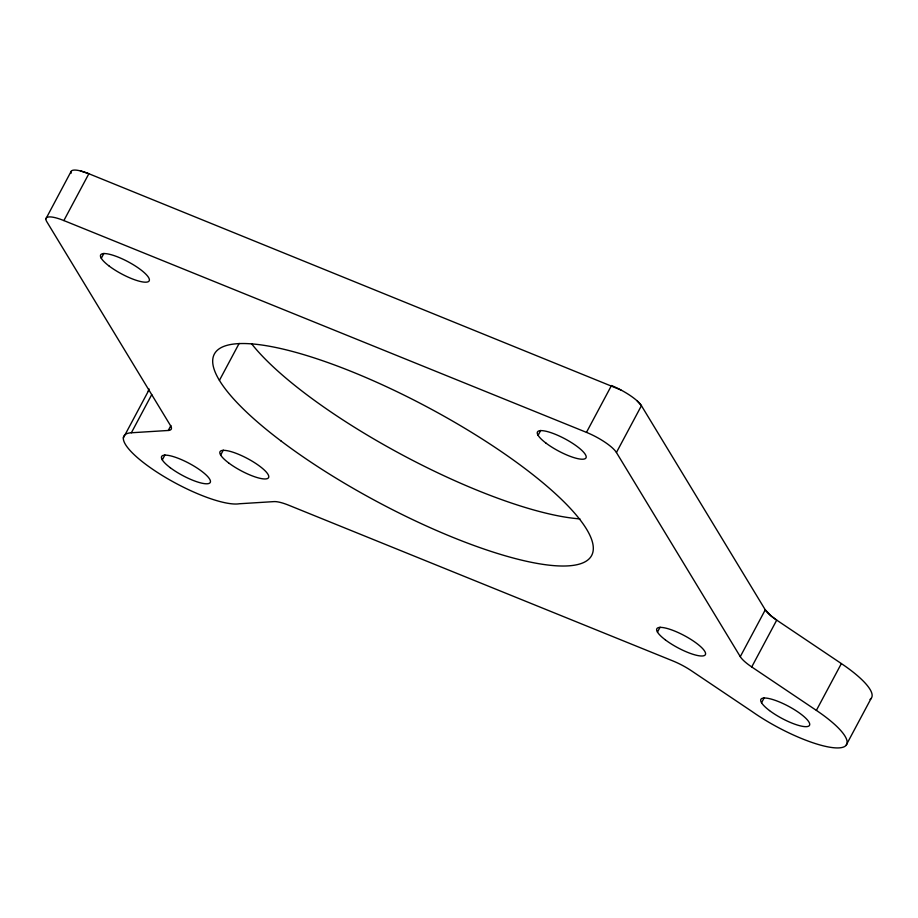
<?xml version="1.0" encoding="UTF-8"?>
<svg xmlns="http://www.w3.org/2000/svg" width="918" height="918" viewBox="0 0 918 918"><rect width="100%" height="100%" fill="white"/><g stroke="black" fill="none" stroke-linecap="round" stroke-linejoin="round"><path stroke-width="1.38" d="M71.088 171.459L45.911 218.805M63.858 220.561L586.464 432.367A27.414 6.862 28.1 0 1 616.426 452.505L740.275 656.657A27.414 6.862 28.1 0 0 751.727 666.95L816.366 710.394A68.54 17.155 28.1 0 1 838.031 747.929A68.54 17.155 28.1 0 1 752.301 711.691L691.449 670.794A27.414 6.862 28.1 0 0 672.928 660.949L288.768 505.244A27.414 6.862 28.1 0 0 274.012 501.607L239.277 503.764A68.54 17.155 28.1 0 1 155.957 471.485A68.54 17.155 28.1 0 1 131.366 432.768L168.258 430.473A27.414 6.862 28.1 0 0 170.599 425.768L46.749 221.617A27.414 6.862 28.1 0 1 63.858 220.561L88.862 173.732L620.958 390.001M101.29 258.302L103.918 253.368M123.356 437.92L148.36 391.091M131.366 432.768L151.757 394.568M168.258 430.473L170.886 425.55M162.302 459.872L164.93 454.938M219.425 380.373L239.162 343.401M220.664 455.076L223.292 450.141M538.086 435.327L540.725 430.404M586.464 432.367L611.468 385.537A27.414 6.862 28.1 0 1 641.43 405.687L765.279 609.839L771.005 615.829L776.72 620.132L841.37 663.576A68.54 17.155 28.1 0 1 870.057 699.413M616.426 452.505L641.43 405.687L637.184 400.902M657.46 632.112L660.099 627.178M740.275 656.657L765.279 609.839A27.414 6.862 28.1 0 0 776.72 620.132L751.727 666.95M761.55 702.752L764.189 697.818M816.366 710.394L841.37 663.576M846.109 745.278L871.113 698.449M80.336 170.886L88.862 173.732A27.414 6.862 28.1 0 0 71.053 173.318M148.349 391.412A68.54 17.155 28.1 0 1 149.06 388.957M579.912 518.888A213.837 53.542 28.1 0 1 403.071 455.328A213.837 53.542 28.1 0 1 251.532 343.699M769.502 710.566A27.551 6.896 28.1 0 0 809.366 725.541A27.551 6.896 28.1 0 0 776.754 700.904A27.551 6.896 28.1 0 0 769.502 710.566M170.243 467.687A27.551 6.896 28.1 0 0 210.107 482.661A27.551 6.896 28.1 0 0 177.495 458.025A27.551 6.896 28.1 0 0 170.243 467.687M281.103 441.042A213.837 53.542 28.1 0 0 590.515 557.249A213.837 53.542 28.1 0 0 337.388 366.041A213.837 53.542 28.1 0 0 281.103 441.042M665.401 639.915A27.529 6.896 28.1 0 0 705.231 654.878A27.529 6.896 28.1 0 0 672.642 630.264A27.529 6.896 28.1 0 0 665.401 639.915M228.593 462.879A27.529 6.896 28.1 0 0 268.423 477.842A27.529 6.896 28.1 0 0 235.846 453.228A27.529 6.896 28.1 0 0 228.593 462.879M109.219 266.105A27.529 6.896 28.1 0 0 149.049 281.057A27.529 6.896 28.1 0 0 116.471 256.455A27.529 6.896 28.1 0 0 109.219 266.105M546.026 443.142A27.529 6.896 28.1 0 0 585.856 458.093A27.529 6.896 28.1 0 0 553.267 433.491A27.529 6.896 28.1 0 0 546.026 443.142"/></g></svg>
